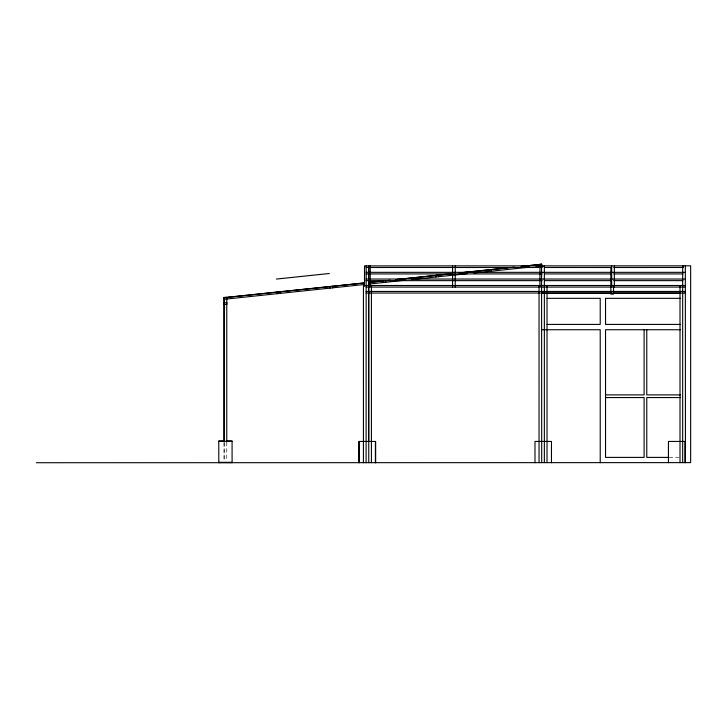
<?xml version="1.0" encoding="UTF-8"?>
<svg xmlns="http://www.w3.org/2000/svg" width="727" height="727" viewBox="0 0 727 727"><rect width="100%" height="100%" fill="white"/><g stroke="black" fill="none" stroke-linecap="round" stroke-linejoin="round"><path stroke-width="0.55" stroke-dasharray="3.63 2.73" d="M669.203 457.401L679.309 457.401M226.779 442.252L226.76 461.172M224.116 442.252L224.116 460.327M224.098 443.106L224.098 461.172"/><path stroke-width="1.09" d="M539.943 264.319L541.57 264.264L541.533 266.527M398.014 280.64L398.305 280.177M542.442 266.445L543.369 266.445M685.443 265.837L364.5 265.909L364.5 286.274M685.443 462.626L685.334 265.809L690.65 265.809L690.65 462.626L36.35 462.726M276.424 279.059L329.331 273.497M369.861 282.312L383.42 280.886M395.842 279.586L445.551 274.361M459.1 272.934L507.673 267.827M521.232 266.409L541.57 264.264L541.733 265.855M224.116 441.125L224.116 297.679L364.191 282.957L224.143 297.634L224.279 299.27L364.381 284.493M369.825 282.367L390.172 280.222M396.942 279.522L452.294 273.697M459.073 272.988L514.425 267.163M521.195 266.464L541.533 264.31L541.697 265.909L536.053 266.491M369.998 283.957L405.048 280.222M411.8 279.559L467.179 273.688M473.922 273.025L529.311 267.163M366.163 267.491L542.215 267.491M544.487 267.491L611.498 267.491M613.77 267.491L683.062 267.491M366.163 272.334L685.334 272.334M366.163 273.925L542.215 273.925M544.487 273.925L611.498 273.925M613.77 273.925L683.062 273.925M366.099 279.041L685.27 279.041M366.099 280.64L542.151 280.64M544.423 280.64L611.434 280.64M613.706 280.64L682.998 280.64M366.099 285.502L685.334 285.493M366.099 285.593L363.436 285.593L363.436 462.735M366.099 287.083L685.334 287.074M366.035 291.445L685.207 291.445L685.207 293.036L366.035 293.036M541.706 293.19L610.98 293.19M613.252 293.19L680.254 293.19M224.116 297.679L226.779 297.679L226.76 441.971M547.022 298.343L600.22 298.343L600.22 324.415L547.022 324.415M680.363 298.343L605.536 298.343L605.536 324.415L680.363 324.415M541.706 329.74L600.22 329.74L600.22 462.726M680.436 329.74L605.536 329.74L605.536 457.401L644.104 457.401L644.104 397.56L605.536 397.56M605.536 394.897L644.104 394.897L644.104 329.74M680.427 394.897L646.766 394.897L646.766 329.74M680.427 397.56L646.766 397.56L646.766 457.401L668.086 457.401M224.325 441.025L218.782 441.025L218.782 462.726M226.542 441.025L232.077 441.025L232.095 462.726M218.782 441.307L232.095 441.307M218.782 441.443L224.325 441.443M226.542 441.443L232.095 441.443M218.782 462.308L232.077 462.308M218.782 462.581L232.095 462.581M538.889 264.592L539.061 266.182M491.279 269.599L491.443 271.18M488.635 269.871L488.798 271.462M438.372 275.16L438.545 276.742M435.727 275.433L435.9 277.023M385.474 280.722L385.637 282.303M382.829 280.995L382.993 282.585M332.566 286.274L332.73 287.865M329.922 286.556L330.085 288.146M279.668 291.836L279.831 293.426M277.014 292.118L277.187 293.708M226.924 298.988L226.76 297.398L224.098 297.398L224.098 441.971M684.907 462.726L684.907 441.443L668.431 441.443L668.431 462.726M683.198 265.9L683.198 266.963M682.671 265.9L682.671 462.626M680.009 285.493L680.009 462.626M614.351 265.9L614.351 287.074M613.515 286.329L613.515 294.09L610.862 294.09L610.862 267.491M611.689 265.9L611.689 287.074M551.466 462.726L551.466 441.443L534.99 441.443L534.99 462.726M547.022 285.493L547.022 462.626M544.359 265.9L544.359 462.626M541.57 264.264L541.706 462.626M539.97 267.591L539.943 286.483M539.043 285.493L539.043 462.626M455.238 265.909L455.238 287.083M452.576 265.909L452.576 287.083M375.659 462.735L375.659 441.453L358.92 441.443L358.92 462.726M375.396 441.443L375.396 462.726M371.415 285.502L371.415 462.636M370.243 265.9L370.243 286.265M368.753 265.909L368.753 462.636M368.653 265.9L368.653 441.234M366.163 265.891L366.099 462.735M359.183 441.453L359.183 462.735M226.76 302.696L224.116 302.977L224.279 304.558L226.924 304.286L226.76 302.696"/></g></svg>
